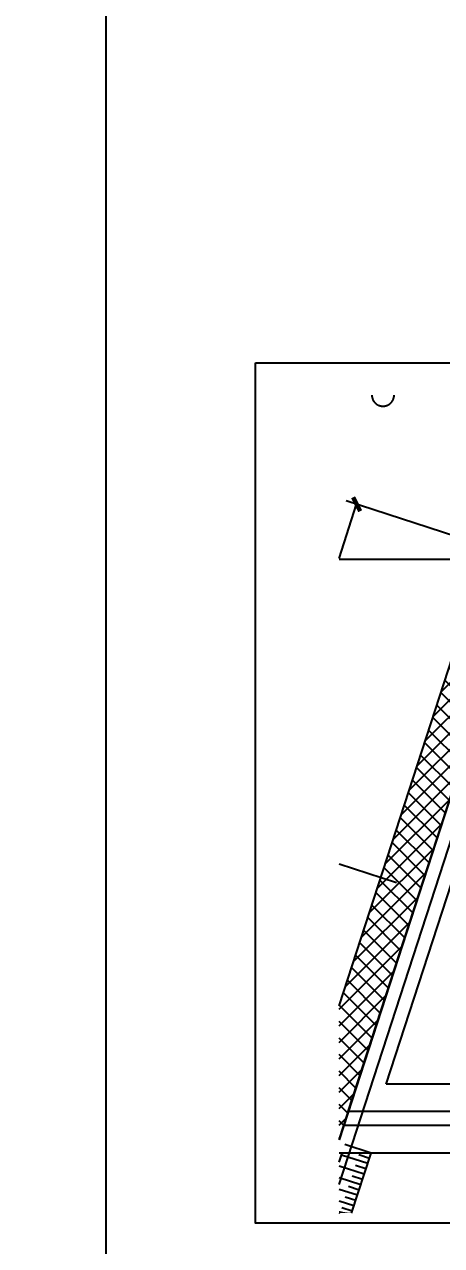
# Model space of a CAD drawing. Extents: x -222544 to -13848, y -31368 to 85559.
# Drawn here: x -35592 to -32574, y 32232 to 41080 of the extents above; entities that cross this region are included whole.
import ezdxf
from ezdxf.xclip import XClip

# ---------------------------------------------------------------- set-up
doc = ezdxf.new("R2010")
doc.units = 0
doc.header["$LTSCALE"] = 1000
doc.header["$MEASUREMENT"] = 0
doc.header["$XCLIPFRAME"] = 0
doc.linetypes.add('10平面$0$DASH', pattern=[0.35, 0.25, -0.1])
doc.linetypes.add('10平面$0$DOTE', pattern=[2.42, 2, -0.2, 0.02, -0.2])
doc.layers.get('Defpoints').update_dxf_attribs({"color": 210})
for name, color, linetype in [('10平面$0$99平面图例外参$0$A-HATCH-2', 251, 'Continuous'), ('10平面$0$A-AXIS-DOTE', 14, '10平面$0$DOTE'), ('10平面$0$A-AXIS-DP', 126, 'Continuous'), ('10平面$0$A-AXIS-SYMB', 3, 'Continuous'), ('10平面$0$A-LIN-V', 9, 'Continuous'), ('10平面$0$A-WINDOW', 140, 'Continuous'), ('10平面$0$A-云线（根据审图意见修改）', 4, 'Continuous'), ('10平面$0$AS-WALL', 40, 'Continuous'), ('10平面$0$AS-结构边线层', 200, 'Continuous'), ('10平面$0$DIM_ELEV', 3, 'Continuous'), ('10平面$0$DIM_SYMB', 3, 'Continuous'), ('10平面$0$PUB_HATCH', 8, 'Continuous'), ('A-AXIS-DP', 126, 'Continuous'), ('A-WINDOW', 140, 'Continuous'), ('DIM_SYMB', 3, 'Continuous')]:
    doc.layers.add(name, color=color, linetype=linetype)
doc.styles.add('10平面$0$_TCH_DIM_T3', font='SIMPLEX', dxfattribs={"width": 0.705882, "bigfont": 'GBCBIG'})
doc.dimstyles.new('10平面$0$_TCH_ARCH&&80', dxfattribs={"dimtxt": 238, "dimasz": 80, "dimexe": 80, "dimexo": 80, "dimgap": 101, "dimtad": 1, "dimdec": 0, "dimzin": 0, "dimdsep": 46, "dimtxsty": '10平面$0$_TCH_DIM_T3', "dimblk": '10平面$0$_ArchTick', "dimcen": 0.09, "dimclrt": 7, "dimazin": 2, "dimtfac": 1, "dimtdec": 0, "dimtix": 1, "dimtmove": 2, "dimatfit": 3, "dimfxl": 0, "dimtolj": 1, "dimtzin": 0, "dimarcsym": 0})

# ---------------------------------------------------------------- blocks, each defined once
blk = doc.blocks.new('10平面$0$dote')
at = {"layer": '10平面$0$A-AXIS-DOTE'}
for p, q in [((76882.2, 10800), (46882.2, 40800)), ((76282.2, 27000), (-41310, 27000))]:
    blk.add_line(p, q, dxfattribs=at)
at = {"layer": '10平面$0$A-AXIS-DOTE', "ltscale": 2}
blk.add_lwpolyline([(-35305.3, -50417.4), (-8818.8, 31214.7)], dxfattribs=at)
blk = doc.blocks.new('10平面$0$43243')
at = {"layer": '10平面$0$AS-结构边线层'}
for points in [[(-230898, 832220), (-254254.2, 760235.8)], [(-144054.2, 741420), (-144054.2, 832220), (-156104.2, 832220), (-156104.2, 831970), (-158204.2, 831970), (-158204.2, 832220), (-163704.2, 832220), (-163704.2, 831970), (-165804.2, 831970), (-165804.2, 832220), (-166544.2, 832220), (-166544.2, 832390), (-179464.2, 832390), (-179464.2, 832220), (-180204.2, 832220), (-180204.2, 831970), (-182304.2, 831970), (-182304.2, 832220), (-189244.2, 832220), (-189244.2, 832390), (-195964.2, 832390)]]:
    blk.add_lwpolyline(points, dxfattribs=at)
blk = doc.blocks.new('10平面$0$3132')
at = {"layer": '10平面$0$A-AXIS-SYMB'}
blk.add_lwpolyline([(-231993.6, 833012.3, 1), (-232154.9, 833012.3, 1)], format="xyb", close=True, dxfattribs=at)
at = {"layer": '10平面$0$DIM_ELEV', "linetype": '10平面$0$DASH', "const_width": 30}
blk.add_lwpolyline([(-232270, 833040), (-226020, 833040, -0.414214), (-225520, 832540), (-225520, 827570, -0.414214), (-226020, 827070), (-232270, 827070, -0.414214), (-232770, 827570), (-232770, 832540, -0.414214)], format="xyb", close=True, dxfattribs=at)
blk = doc.blocks.new('10平面$0$99平面图例外参$0$$LinePat$填挖边坡')
at = {"color": 0}
for p, q in [((0, 0), (0, -1500)), ((300, 0), (300, -600))]:
    blk.add_line(p, q, dxfattribs=at)
at = {"layer": 'Defpoints', "color": 0}
blk.add_point((600, 0), dxfattribs=at)
blk = doc.blocks.new('10平面$0$34242343243')
at = {"layer": '10平面$0$A-LIN-V'}
for p, q in [((-234062.7, 822304.6), (-232370.4, 827520)), ((-233872.4, 822242.8), (-232160.2, 827520))]:
    blk.add_line(p, q, dxfattribs=at)
at = {"layer": '10平面$0$99平面图例外参$0$A-HATCH-2', "color": 203, "xscale": 0.1340092853501162, "yscale": 0.1333333333333333, "zscale": 0.1333333333333333, "rotation": 252.0237134181385}
for p in [(-232160.2, 827520), (-232209.8, 827367), (-232185, 827443.5), (-232234.6, 827290.6), (-232259.4, 827214.1), (-232284.3, 827137.6), (-232309.1, 827061.1)]:
    blk.add_blockref('10平面$0$99平面图例外参$0$$LinePat$填挖边坡', p, dxfattribs=at)
blk = doc.blocks.new('10平面$0$2343243')
at = {"layer": '10平面$0$A-云线（根据审图意见修改）', "color": 1, "ltscale": 500}
blk.add_lwpolyline([(-265623.3, 705106.7), (-178050.5, 972846.4), (-230714.5, 804820)], dxfattribs=at)
blk = doc.blocks.new('10平面$0$_ArchTick')
at = {"color": 0, "linetype": 'ByBlock', "const_width": 0.4}
blk.add_lwpolyline([(-0.5, -0.5), (0.5, 0.5)], dxfattribs=at)
blk = doc.blocks.new('*D684')
at = {"layer": '10平面$0$A-AXIS-DP', "color": 0, "lineweight": -2, "transparency": 16777216}
for p, q in [((-233659.8, 827921.3), (-233042.6, 829823.7)), ((-231977, 829477.9), (-233118.7, 829848.4)), ((-232594.2, 827575.6), (-233735.9, 827946))]:
    blk.add_line(p, q, dxfattribs=at)
at = {"layer": 'Defpoints', "color": 0, "transparency": 16777216}
for p in [(-233042.6, 829823.7), (-231900.9, 829453.2), (-232518.1, 827550.9)]:
    blk.add_point(p, dxfattribs=at)
at = {"layer": '10平面$0$A-AXIS-DP', "color": 0, "lineweight": -2, "transparency": 16777216, "xscale": 80, "yscale": 80, "zscale": 80}
for p, rotation in [((-233042.6, 829823.7), 72.02371341813688), ((-233659.8, 827921.3), 252.0237134181369)]:
    blk.add_blockref('10平面$0$_ArchTick', p, dxfattribs=dict(at, rotation=rotation))
at = {"layer": '10平面$0$A-AXIS-DP', "color": 7, "transparency": 16777216, "insert": (-233560.5, 828940.4), "char_height": 238, "attachment_point": 5, "rotation": 72.02371, "style": '10平面$0$_TCH_DIM_T3'}
blk.add_mtext('\\A1;2000', dxfattribs=at)
blk = doc.blocks.new('*D685')
at = {"layer": '10平面$0$A-AXIS-DP', "color": 0, "lineweight": -2, "transparency": 16777216}
for p, q in [((-233042.6, 829823.7), (-232264.9, 832220.7)), ((-231199.2, 831874.9), (-232341, 832245.4)), ((-231977, 829477.9), (-233118.7, 829848.4))]:
    blk.add_line(p, q, dxfattribs=at)
at = {"layer": 'Defpoints', "color": 0, "transparency": 16777216}
for p in [(-232264.9, 832220.7), (-231123.1, 831850.2), (-231900.9, 829453.2)]:
    blk.add_point(p, dxfattribs=at)
at = {"layer": '10平面$0$A-AXIS-DP', "color": 0, "lineweight": -2, "transparency": 16777216, "xscale": 80, "yscale": 80, "zscale": 80}
for p, rotation in [((-232264.9, 832220.7), 72.02371341813634), ((-233042.6, 829823.7), 252.0237134181363)]:
    blk.add_blockref('10平面$0$_ArchTick', p, dxfattribs=dict(at, rotation=rotation))
at = {"layer": '10平面$0$A-AXIS-DP', "color": 7, "transparency": 16777216, "insert": (-232863, 831090.1), "char_height": 238, "attachment_point": 5, "rotation": 72.02371, "style": '10平面$0$_TCH_DIM_T3'}
blk.add_mtext('\\A1;2520', dxfattribs=at)
blk = doc.blocks.new('10平面')
at = {"layer": '10平面$0$PUB_HATCH'}
h = blk.add_hatch(dxfattribs=at)
h.set_pattern_fill('多孔材料', color=256, scale=30, style=0)
h.set_pattern_definition([(45, (60, 0), (-60.000061, 60.000061), []), (135, (60, 0), (-60.000061, -60.000061), [])])
h.paths.add_polyline_path([(-232690.9, 827666.3), (-232405.6, 827573.7), (-230898, 832220), (-231116.1, 832520)])
at = {"layer": '10平面$0$A-AXIS-DOTE'}
for p, q in [((-226854.2, 832220), (-242565.8, 838750)), ((-158130, 825720), (-147454.2, 832220))]:
    blk.add_line(p, q, dxfattribs=at)
at = {"layer": '10平面$0$AS-WALL'}
for p, q in [((-232690.9, 827666.3), (-231116.1, 832520)), ((-232405.6, 827573.7), (-230898, 832220)), ((-232325.7, 827820), (-230898, 832220)), ((-232050.5, 828020), (-230752.7, 832020)), ((-227054.2, 828020), (-232050.5, 828020)), ((-227054.2, 827820), (-232325.7, 827820)), ((-227054.2, 827720), (-232358.1, 827720)), ((-227054.2, 827520), (-232423, 827520))]:
    blk.add_line(p, q, dxfattribs=at)
at = {"layer": '10平面$0$A-AXIS-DP'}
for name in ['10平面$0$2343243', '10平面$0$3132']:
    blk.add_blockref(name, (0, 0), dxfattribs=at)
at = {"layer": '10平面$0$A-WINDOW'}
blk.add_blockref('10平面$0$43243', (0, 0), dxfattribs=at)
at = {"layer": '10平面$0$AS-WALL'}
blk.add_blockref('10平面$0$dote', (-220736.4, 804820), dxfattribs=at)
at = {"layer": '10平面$0$DIM_SYMB'}
blk.add_blockref('10平面$0$34242343243', (0, 0), dxfattribs=at)
at = {"layer": '10平面$0$A-AXIS-DP'}
for p1, p2, picture, middle in [((-231900.9, 829453.2), (-231123.1, 831850.2), '*D685', (-232863, 831090.1)), ((-232518.1, 827550.9), (-231900.9, 829453.2), '*D684', (-233560.5, 828940.4))]:
    dim = blk.add_aligned_dim(p1=p1, p2=p2, distance=1200.3, dimstyle='10平面$0$_TCH_ARCH&&80', dxfattribs=at)
    dim.commit()
    dim.dimension.update_dxf_attribs({"geometry": picture, "text_midpoint": middle})

msp = doc.modelspace()

# ---------------------------------------------------------------- linework, layer by layer
at = {"layer": 'DIM_SYMB'}
msp.add_lwpolyline([(-35002.8, 57245), (-35002.8, 28545)], dxfattribs=at)

# ---------------------------------------------------------------- block references
at = {"layer": 'A-AXIS-DP'}
ref = msp.add_blockref('10平面', (219215.3, -697248.6), dxfattribs=at)
XClip(ref).set_block_clipping_path([(-267853.3911283911, 713226.9498461919), (-262996.9796748553, 723713.1898612839)])
at = {"layer": 'A-WINDOW'}
ref = msp.add_blockref('10平面', (123458.1, -791602.5), dxfattribs=at)
XClip(ref).set_block_clipping_path([(-149069.4947712686, 822142.4845585017), (-143135.4832539898, 832892.364749553)])
at = {"layer": 'DIM_SYMB'}
ref = msp.add_blockref('10平面', (199076.5, -794617.3), dxfattribs=at)
XClip(ref).set_block_clipping_path([(-232392.0561316109, 827085.1265105864), (-225852.3232791438, 833011.0461944257)])

# ---------------------------------------------------------------- next in the draw order: linework, layer by layer
msp.add_lwpolyline([(-33919.8, 38629.3), (-26775.8, 38629.3), (-26775.8, 32395.4), (-33919.8, 32395.4)], close=True, dxfattribs=at)

doc.saveas('drawing.dxf')
